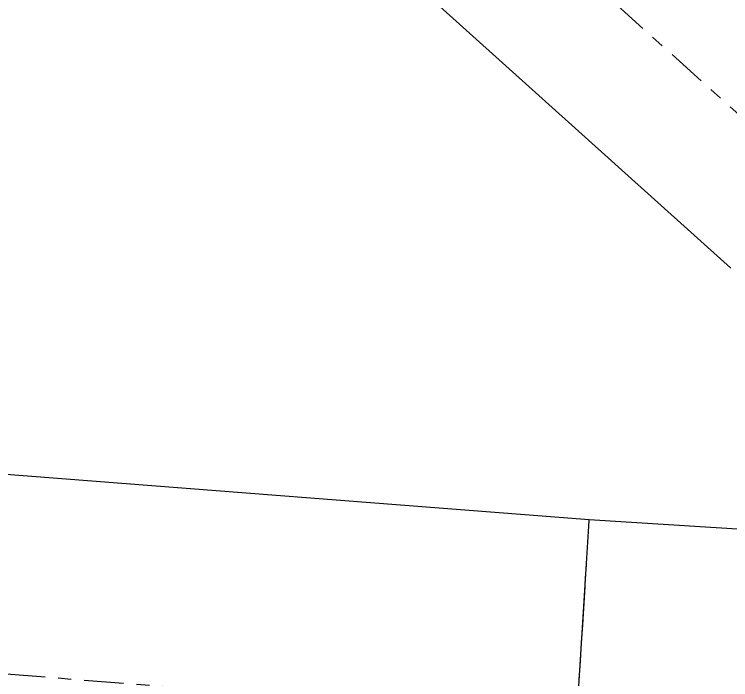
# Model space of a CAD drawing. Header units: millimetres. Extents: x 2368 to 8313, y 7493 to 11698.
# Drawn here: x 3628.8 to 3683.7, y 11129.1 to 11180.1 of the extents above; entities that cross this region are included whole.
import ezdxf

# ---------------------------------------------------------------- set-up
doc = ezdxf.new("R2010")
doc.units = ezdxf.units.MM
doc.linetypes.add('XKITLINE00', pattern=[0])
doc.linetypes.add('XKITLINE03', pattern=[6, 3, -1, 1, -1])

msp = doc.modelspace()

# ---------------------------------------------------------------- linework, layer by layer
at = {"color": 8, "linetype": 'XKITLINE03'}
for p, q in [((3576.5881, 11269.2452), (3740.5881, 11121.748)), ((3576.5882, 11269.2452), (3740.5882, 11121.748)), ((3341.0812, 11151.9247), (3671.8741, 11126.1076)), ((3341.0812, 11151.9247), (3671.8741, 11126.1076))]:
    msp.add_line(p, q, dxfattribs=at)
at = {"color": 8, "linetype": 'XKITLINE00'}
for p, q in [((3683.6783, 11160.639), (3602.238, 11233.8842)), ((3683.6823, 11160.64), (3683.6783, 11160.639)), ((3683.7027, 11160.6294), (3683.6823, 11160.64)), ((3672.8392, 11141.3186), (3497.8762, 11154.9738)), ((3672.8345, 11141.2454), (3670.909, 11110.8966)), ((3672.8392, 11141.3186), (3672.8345, 11141.2454)), ((3697.0319, 11139.7821), (3672.8391, 11141.317)), ((3672.62, 11137.8647), (3672.5565, 11136.8634)), ((3672.5565, 11136.8623), (3672.4863, 11135.7574)), ((3672.4863, 11135.7564), (3672.4103, 11134.5584)), ((3672.4102, 11134.5575), (3672.329, 11133.278)), ((3672.329, 11133.2773), (3672.2434, 11131.9286)), ((3672.2434, 11131.928), (3672.1543, 11130.5231)), ((3672.1542, 11130.5227), (3672.0624, 11129.0751))]:
    msp.add_line(p, q, dxfattribs=at)

doc.saveas('drawing.dxf')
